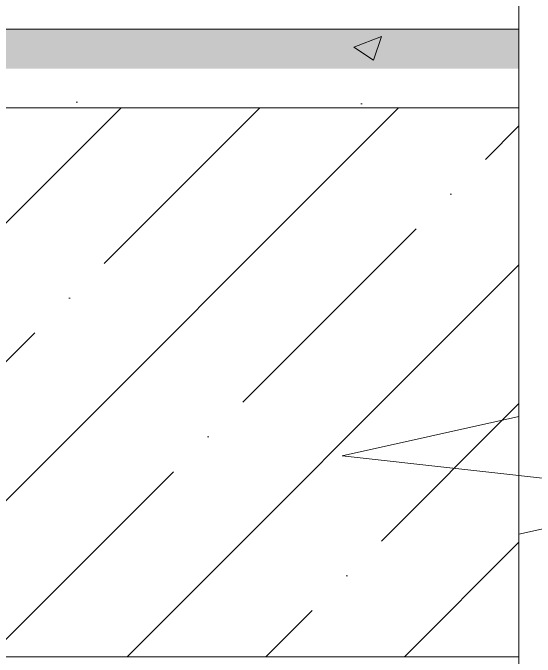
# Model space of a CAD drawing. Header units: millimetres. Extents: x -531467 to 558829, y -9025 to 266565.
# Drawn here: x -516565 to -515900, y 8982 to 9803 of the extents above; entities that cross this region are included whole.
import ezdxf

# ---------------------------------------------------------------- set-up
doc = ezdxf.new("R2010")
doc.units = ezdxf.units.MM
doc.layers.add('АР_Перегородки кирпич штрих', color=7, linetype='Continuous')
doc.layers.add('АР_Плита', color=220, linetype='Continuous')
doc.layers.add('АР_Тонкие', color=250, linetype='Continuous', lineweight=0)
doc.layers.add('АР_Штриховка', color=252, linetype='Continuous', lineweight=0)

# ---------------------------------------------------------------- blocks, each defined once
blk = doc.blocks.new('*U64')
at = {"color": 8}
blk.add_lwpolyline([(0, -4.8165), (0, 1.5016), (2.25, 2.0016), (-2.25, 2.5016), (0, 3.0016), (0, 11.0582)], dxfattribs=at)

msp = doc.modelspace()

# ---------------------------------------------------------------- hatches: boundary and pattern name
at = {"layer": 'АР_Перегородки кирпич штрих', "transparency": 33554687}
msp.add_hatch(color=256, dxfattribs=at).paths.add_polyline_path([(-522745.86, 9781.6), (-522745.86, 9731.6), (-515920.45, 9731.6), (-515920.45, 9781.6)])
at = {"layer": 'АР_Штриховка', "ltscale": 100, "true_color": 0x000000}
h = msp.add_hatch(dxfattribs=at)
h.set_pattern_fill('AR-CONC', color=18, scale=50, style=0)
h.set_pattern_definition([(50, (-5201076.02, 742427.47), (358.630091, -31.376067), [37.5, -412.5]), (355, (-5201076.02, 742427.47), (-69.375667, 376.096067), [30, -330]), (100.4514445, (-5201046.14, 742424.85), (289.254423, 344.719995), [31.870096, -350.571056]), (46.1842, (-5201076.02, 742527.47), (533.620665, -82.75964), [56.25, -618.75]), (96.635635, (-5201031.56, 742520.57), (467.33097, 487.0593), [47.80517, -525.85688]), (351.184164, (-5201076, 742527.47), (467.33097, 487.0593), [45, -495]), (21, (-5201026.02, 742502.47), (298.453526, -201.309445), [37.5, -412.5]), (326, (-5201026.02, 742502.47), (121.657666, 362.575023), [30, -330]), (71.451445, (-5201001.15, 742485.7), (420.111188, 161.265576), [31.870095, -350.571056]), (37.5, (-5201076.02, 742427.47), (6.0799277, 166.446927), [0, -326, 0, -335, 0, -331.25]), (7.5, (-5201076.02, 742427.47), (131.534769, 197.205856), [0, -191, 0, -318.5, 0, -126.25]), (327.5, (-5201187.52, 742427.47), (266.911218, -11.277436), [0, -125, 0, -390, 0, -517.5]), (317.5, (-5201237.52, 742427.47), (291.593085, 50.052491), [0, -162.5, 0, -259, 0, -367.5])])
h.paths.add_polyline_path([(-515920.45, 9781.6), (-522745.86, 9781.6), (-522745.86, 9681.6), (-515920.45, 9681.6)])
h = msp.add_hatch(dxfattribs=at)
h.set_pattern_fill('ANSI35', color=18, scale=1000, style=0)
h.set_pattern_definition([(45, (-5201076.02, 742178.21), (-176.776695, 176.776695), []), (45, (-5200899.25, 742178.21), (-176.776695, 176.776695), [312.5, -62.5, 0, -62.5])])
h.paths.add_polyline_path([(-515920.45, 9681.6), (-522745.86, 9681.6), (-522745.86, 8982.15), (-515920.45, 8982.15)])

# ---------------------------------------------------------------- linework, layer by layer
at = {"layer": 'АР_Плита', "color": 18, "lineweight": 5, "ltscale": 100, "true_color": 0x000000}
msp.add_lwpolyline([(-522745.86, 9681.6), (-515920.45, 9681.6), (-515920.45, 8982.15), (-522745.86, 8982.15)], close=True, dxfattribs=at)
at = {"layer": 'АР_Тонкие'}
msp.add_lwpolyline([(-522745.86, 9781.6), (-522745.86, 9781.6), (-515920.45, 9781.6)], dxfattribs=at)

# ---------------------------------------------------------------- block references
at = {"layer": 'АР_Тонкие', "xscale": 100, "yscale": 100, "zscale": 100}
msp.add_blockref('*U64', (-515920.45, 8988.11), dxfattribs=at)

doc.saveas('drawing.dxf')
